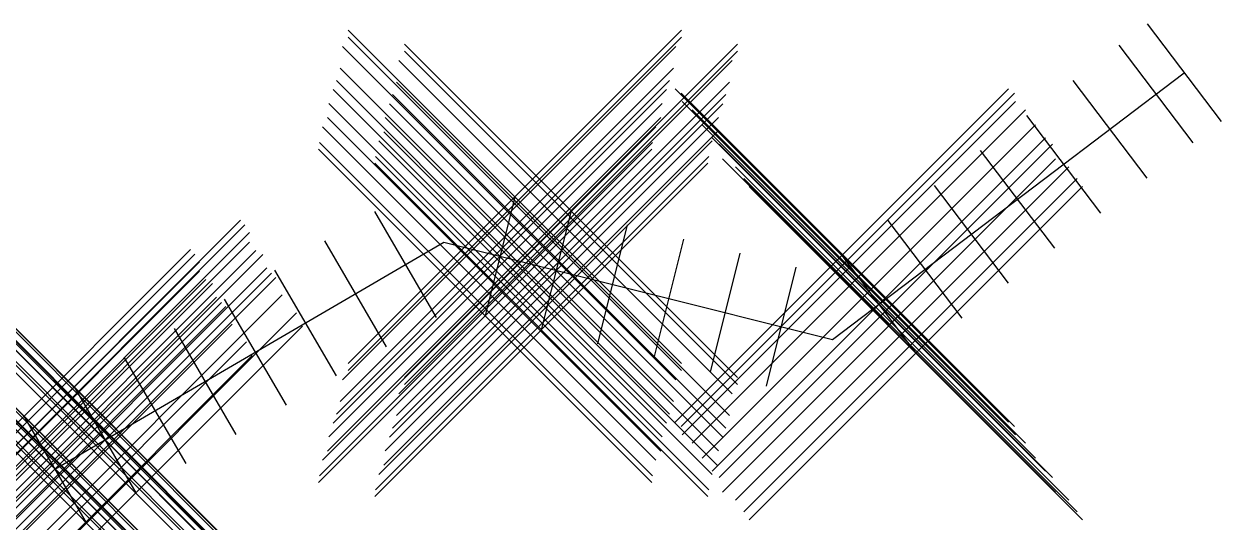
# Model space of a CAD drawing. Extents: x 2.69 to 9.88, y 2.16 to 5.14.
import ezdxf

# ---------------------------------------------------------------- set-up
doc = ezdxf.new("R2010")
doc.units = 0
doc.header["$MEASUREMENT"] = 0
doc.header["$PDMODE"] = 3
doc.layers.add('LINE', color=6, linetype='CONTINUOUS')
doc.layers.add('POINT', color=5, linetype='CONTINUOUS')

msp = doc.modelspace()

# ---------------------------------------------------------------- linework, layer by layer
at = {"layer": 'LINE'}
for p, q in [((9.4346, 5.1444), (9.879, 4.5583)), ((9.2657, 5.0163), (9.7102, 4.4303)), ((7.5474, 3.2517), (9.6568, 4.8513)), ((8.9885, 4.8061), (9.433, 4.22)), ((8.7113, 4.5959), (9.1557, 4.0098)), ((8.4341, 4.3856), (8.8785, 3.7996)), ((8.1568, 4.1754), (8.6013, 3.5893)), ((5.6403, 4.1072), (5.462, 3.3936)), ((4.7987, 4.0185), (5.1691, 3.3831)), ((5.9779, 4.0229), (5.7996, 3.3092)), ((5.9779, 4.0229), (5.7996, 3.3092)), ((7.8796, 3.9652), (8.3241, 3.3791)), ((6.3154, 3.9385), (6.1371, 3.2249)), ((2.8798, 2.4743), (5.2136, 3.8347)), ((4.4981, 3.8433), (4.8685, 3.2078)), ((5.2136, 3.8347), (7.5474, 3.2517)), ((6.6529, 3.8542), (6.4747, 3.1406)), ((6.9905, 3.7699), (6.8122, 3.0563)), ((7.6024, 3.7549), (8.0469, 3.1689)), ((4.1975, 3.6681), (4.5679, 3.0326)), ((7.328, 3.6855), (7.1498, 2.9719)), ((3.8969, 3.4929), (4.2674, 2.8574)), ((3.5963, 3.3176), (3.9668, 2.6822)), ((3.2958, 3.1424), (3.6662, 2.507)), ((2.9952, 2.9672), (3.3656, 2.3317)), ((2.6946, 2.792), (3.0651, 2.1565))]:
    msp.add_line(p, q, dxfattribs=at)
at = {"layer": 'POINT'}
for p in [(5.6403, 4.1072), (5.64, 4.0654), (5.607, 4.01), (5.9776, 3.9811), (5.9779, 4.0229), (5.9446, 3.9256), (5.592, 3.8795), (5.5512, 3.7504), (5.5695, 3.8045), (5.9296, 3.7952), (7.6024, 3.7549), (5.5245, 3.668), (5.8887, 3.6661), (5.9071, 3.7202), (7.6388, 3.7294), (7.6456, 3.6795), (7.7046, 3.6297), (5.487, 3.5271), (5.517, 3.5826), (5.862, 3.5837), (7.7658, 3.539), (5.8545, 3.4982), (7.8246, 3.4619), (5.462, 3.3936), (5.4675, 3.4341), (5.8245, 3.4427), (7.8679, 3.4233), (5.7996, 3.3092), (5.805, 3.3498), (7.886, 3.3349), (7.9654, 3.2873), (8.0154, 3.217), (8.0469, 3.1689), (2.9952, 2.9672), (3.0207, 2.9392), (3.0481, 2.8935), (3.0481, 2.8357), (2.6946, 2.792), (2.7202, 2.764), (3.0866, 2.7864), (3.1276, 2.7623), (2.7475, 2.7183), (2.7475, 2.6605), (3.1516, 2.6805), (2.786, 2.6112), (2.827, 2.5871), (3.1804, 2.6495), (3.2058, 2.6239), (3.2444, 2.5192), (2.8511, 2.5053), (2.8798, 2.4743), (2.9053, 2.4487), (3.3311, 2.4121), (2.9438, 2.344), (3.3656, 2.3317), (3.0305, 2.2369), (3.0651, 2.1565)]:
    msp.add_point(p, dxfattribs=at)

doc.saveas('drawing.dxf')
